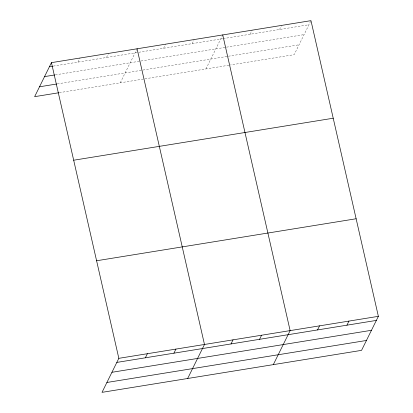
<?xml version="1.0" encoding="UTF-8"?>
<svg xmlns="http://www.w3.org/2000/svg" width="413" height="413" viewBox="0 0 413 413"><rect width="100%" height="100%" fill="white"/><g stroke="black" fill="none" stroke-linecap="round" stroke-linejoin="round"><path stroke-width="0.31" stroke-dasharray="2.06 1.55" d="M77.974 62.115L79.993 58.026M106.523 57.495L108.542 53.411M120.276 82.806L136.837 49.302M163.62 48.254L165.639 44.17M192.169 43.633L194.187 39.55M205.922 68.95L222.483 35.441M250.128 34.253L252.147 30.17M279.544 29.493L281.563 25.41M310.726 21.161L294.164 54.671L230.33 65.001M53.231 66.116L222.592 38.714M223.221 38.61L308.955 24.734M55.327 74.867L140.337 61.109M140.972 61.005L225.849 47.273M226.474 47.17L304.076 34.615M57.278 83.916L142.289 70.158M142.924 70.055L227.702 56.338M228.327 56.235L299.043 44.79M59.374 92.667L229.705 65.099"/><path stroke-width="0.62" d="M51.444 62.647L118.836 358.329L102.021 392.35L361.556 350.353L378.37 316.332L310.979 20.65L51.444 62.647L34.63 96.668L58.739 92.765M145.366 357.797L147.384 353.709M173.914 353.177L175.933 349.088M187.667 378.489L204.481 344.473L137.09 48.791M231.012 343.936L233.03 339.853M259.56 339.316L261.579 335.232M273.313 364.633L290.127 330.612L222.736 34.929M317.525 329.935L319.543 325.852M346.935 325.176L348.954 321.092M49.426 66.736L52.596 66.219M44.542 76.612L54.692 74.97M39.514 86.792L56.643 84.02M73.684 160.223L333.214 118.226M96.596 260.758L356.13 218.756M118.836 358.329L378.37 316.332M116.817 362.418L376.351 320.416M111.938 372.294L371.468 330.297M106.905 382.474L366.439 340.472"/></g></svg>
